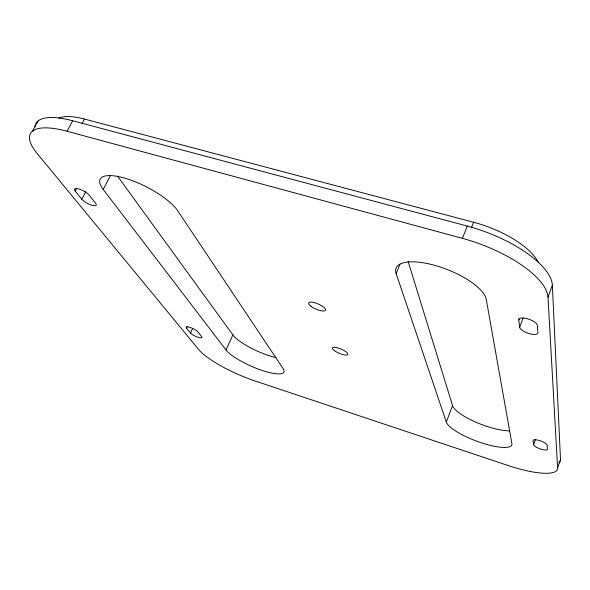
<?xml version="1.0" encoding="UTF-8"?>
<svg xmlns="http://www.w3.org/2000/svg" width="590" height="590" viewBox="0 0 590 590"><rect width="100%" height="100%" fill="white"/><g stroke="black" fill="none" stroke-linecap="round" stroke-linejoin="round"><path stroke-width="0.89" d="M72.673 120.766L67.031 131.246A74.185 23.644 27.9 0 0 37.155 153.503L198.624 349.472A50.18 11.778 23.9 0 0 254.976 380.934L507.983 465.481A55.217 13.644 20.4 0 0 557.616 467.966L560.5 459.566L552.358 285.221A81.147 31.469 20.7 0 0 467.295 226.073L72.673 120.766A73.949 24.234 28.1 0 0 34.994 126.732M533.603 444.749L533.102 440.538A7.412 1.94 19.8 0 1 539.887 440.678A7.412 1.94 19.8 0 1 547.1 445.081L547.446 449.255A7.331 1.895 19.9 0 1 540.735 449.064A7.331 1.895 19.9 0 1 533.603 444.749L535.432 439.565M557.616 467.966L547.999 297.198L552.358 285.221M519.657 327.303L518.78 319.905A9.764 3.451 19.6 0 1 527.667 318.829A9.764 3.451 19.6 0 1 537.313 325.289L537.918 332.642A9.624 3.341 19.6 0 1 529.149 333.579A9.624 3.341 19.6 0 1 519.657 327.303L523.101 317.973M518.78 319.905L519.414 318.187M446.298 422.071L396.148 273.568A48.269 17.375 21.4 0 1 435.781 265.633A48.269 17.375 21.4 0 1 486.263 299.44L511.891 443.54A35.039 8.909 20.7 0 1 481.728 442.92A35.039 8.909 20.7 0 1 446.298 422.071L452.56 405.618L408.118 261.488M471.388 227.88L473.615 222.26L84.473 119.055A58.314 19.618 28.2 0 0 58.889 118.147M547.999 297.198A81.435 30.732 20.8 0 0 462.42 238.353L467.295 226.073M396.148 273.568L399.946 264.364M226.022 349.966L103.235 189.471A44.656 14.131 27 0 1 124.711 178.136A44.656 14.131 27 0 1 177.804 210.881L283.156 368.669A32.354 7.847 23.8 0 1 262.697 370.623A32.354 7.847 23.8 0 1 226.022 349.966L232.866 334.921L117.535 176.13M190.504 333.033L186.492 328.092A6.556 1.586 24.7 0 1 190.128 327.421A6.556 1.586 24.7 0 1 197.79 331.757L201.706 336.683A6.483 1.556 24.6 0 1 198.056 337.288A6.483 1.556 24.6 0 1 190.504 333.033L192.628 328.512M186.492 328.092L187.207 326.565M103.235 189.471L110.301 175.798M81.803 199.25L75.188 191.108A8.636 2.567 27.6 0 1 78.861 188.992A8.636 2.567 27.6 0 1 89.201 195.172L95.661 203.299A8.511 2.5 27.4 0 1 91.937 205.261A8.511 2.5 27.4 0 1 81.803 199.25L85.838 191.521M75.188 191.108L76.42 188.763M81.936 123.812L84.473 119.055M32.443 131.186L38.011 121.046M67.031 131.246L462.42 238.353M560.5 459.566A55.084 14.005 20.3 0 1 558.885 462.899M473.615 222.26A63.956 25.444 20.6 0 1 538.39 262.565M275.987 357.606A32.207 8.26 23.9 0 1 232.866 334.921M509.539 430.921A34.869 9.381 20.6 0 1 475.024 421.806A34.869 9.381 20.6 0 1 452.56 405.618M310.819 306.181A9.189 2.803 23.4 0 0 325.201 310.606A9.189 2.803 23.4 0 0 315.244 302.891A9.189 2.803 23.4 0 0 310.819 306.181M334.36 350.63A8.371 2.323 22.8 0 0 347.547 354.826A8.371 2.323 22.8 0 0 338.66 348.166A8.371 2.323 22.8 0 0 334.36 350.63"/></g></svg>
